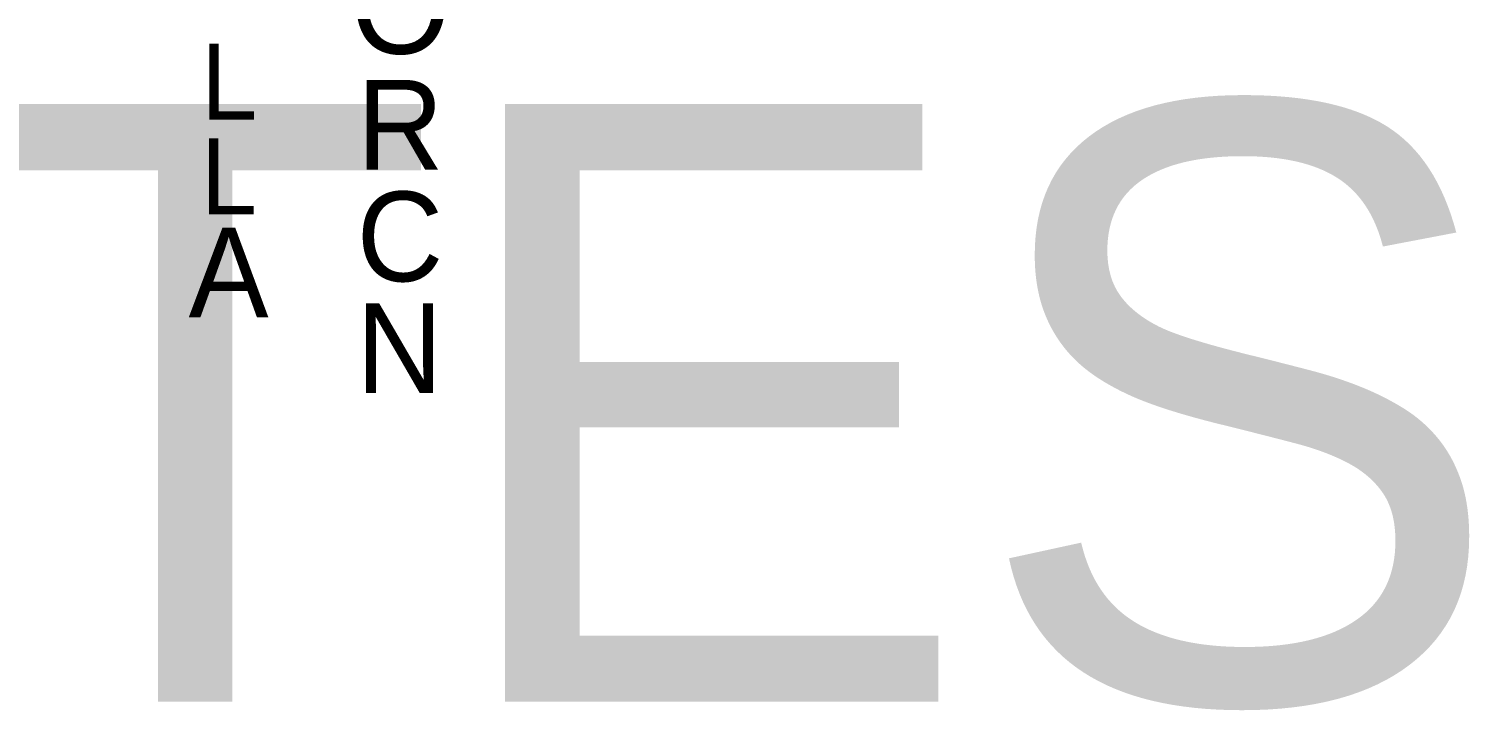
# Model space of a CAD drawing. Header units: feet. Extents: x -84 to 198, y -22 to 181.
# Drawn here: x 11.71 to 35.67, y -5.47 to 5.87 of the extents above; entities that cross this region are included whole.
import ezdxf
from ezdxf.enums import TextEntityAlignment as Align

# ---------------------------------------------------------------- set-up
doc = ezdxf.new("R2010")
doc.units = ezdxf.units.FT
doc.layers.add('A-TEXTO-PDF', color=3, linetype='CONTINUOUS')

msp = doc.modelspace()

# ---------------------------------------------------------------- texts
at = {"layer": 'A-TEXTO-PDF'}
for s, height, p in [('O', 1.607, (17.8911, 5.4536)), ('L', 1.264, (15.0403, 4.3543)), ('R', 1.492, (17.8854, 3.5246)), ('KCABTES', 9.944, (5.2398, -5.327)), ('L', 1.264, (15.0351, 2.7828)), ('C', 1.492, (17.8799, 1.6676)), ('A', 1.492, (15.0295, 1.0686)), ('N', 1.492, (17.8744, -0.1894))]:
    msp.add_text(s, height=height, dxfattribs=at).set_placement(p, align=Align.CENTER)

doc.saveas('drawing.dxf')
